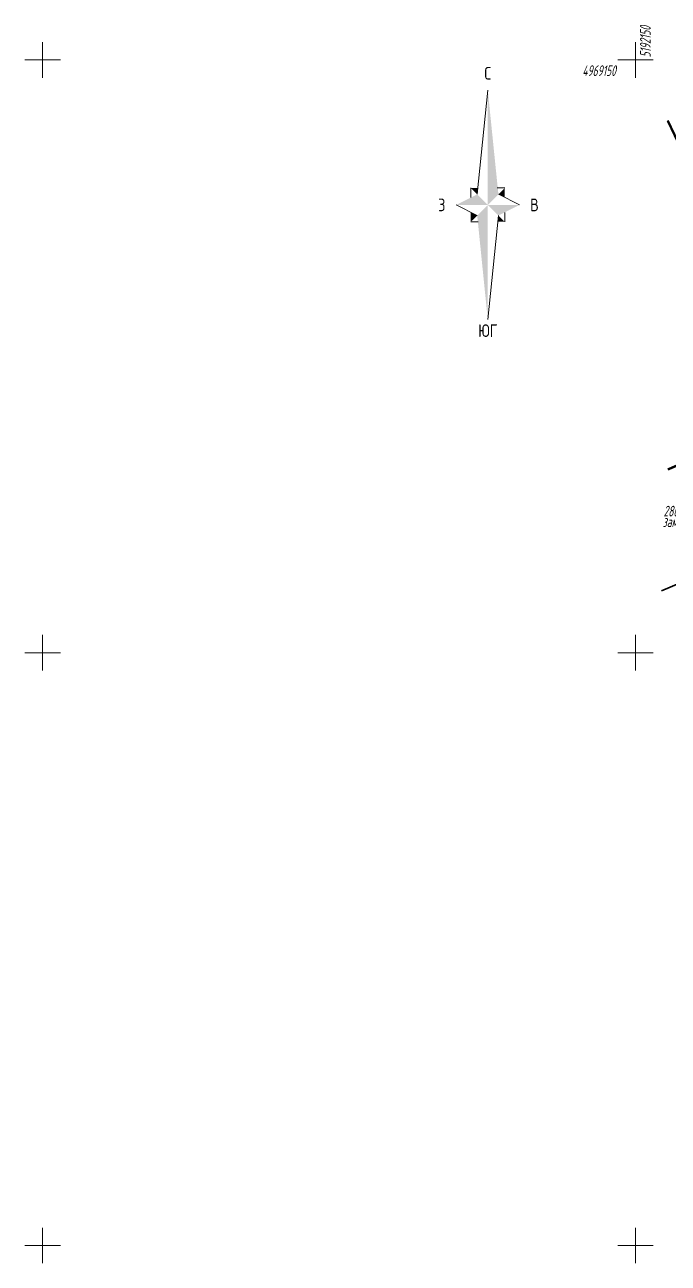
# Model space of a CAD drawing. Header units: metres. Extents: x 0 to 3282, y 0 to 1671.
# Drawn here: x 1687.1 to 1741.3, y 1443.9 to 1548.4 of the extents above; entities that cross this region are included whole.
import ezdxf
from ezdxf.enums import TextEntityAlignment as Align

# ---------------------------------------------------------------- set-up
doc = ezdxf.new("R2010")
doc.units = ezdxf.units.M
doc.linetypes.add('COMMUN', pattern=[6, 5, -1])
for name, color, linetype, lineweight, transparency in [('Commun', 7, 'Continuous', 18, 0.65), ('Grid', 7, 'Continuous', 18, 0.65), ('Sit', 7, 'Continuous', 18, 0.65), ('Text_com', 7, 'Continuous', 18, 0.65), ('Рамка и сетка', 7, 'Continuous', 18, 0.65)]:
    doc.layers.add(name, color=color, linetype=linetype, lineweight=lineweight, transparency=transparency)
doc.styles.get("Standard").update_dxf_attribs({"font": 'GOST_0.TTF', "oblique": 15})
doc.linetypes.add('KABELww_500', pattern='A,0.0001,-0.4,[131,ltypeshp.shx,S=0.4,R=90,X=0.4,Y=-0.4],0.2,[131,ltypeshp.shx,S=0.2,R=90,X=0.4,Y=-0.2],3.6,[131,ltypeshp.shx,S=0.2,R=-90,X=-0.4,Y=0.2],0.2,[131,ltypeshp.shx,S=0.4,R=-90,X=-0.4,Y=0.4],-0.8,4,-0.4', length=9.6001)

# ---------------------------------------------------------------- blocks, each defined once
blk = doc.blocks.new('GRID')
at = {"layer": 'Grid', "color": 104}
blk.add_line((-1.5, 0), (1.5, 0), dxfattribs=at)
for points in [[(0, 0), (0, 1.5)], [(0, 0), (0, -1.5)]]:
    blk.add_lwpolyline(points, dxfattribs=at)
blk = doc.blocks.new('INVZR')
for p, q in [((-1.83, 1.95), (-0.05, 19.52)), ((-2.91, 1.41), (-2.91, 3.02)), ((1.56, 3.02), (2.81, 3.02)), ((-1.83, -1.62), (-5.4, 0.16)), ((1.74, 1.95), (5.31, 0.16)), ((1.74, -1.62), (-0.05, -19.19)), ((2.81, -1.09), (2.81, -2.69)), ((-1.66, -2.69), (-2.91, -2.69))]:
    blk.add_line(p, q)
for points in [[(-0.05, 19.52), (-0.05, 0.16), (1.74, 1.95)], [(-2.91, 3.02), (-1.83, 1.95), (-1.66, 3.02)], [(2.81, 3.02), (1.74, 1.95), (2.81, 1.41)], [(-5.4, 0.16), (-0.05, 0.16), (-1.83, 1.95)], [(-0.05, -19.19), (-0.05, 0.16), (-1.83, -1.62)], [(5.31, 0.16), (-0.05, 0.16), (1.74, -1.62)], [(-2.91, -2.69), (-1.83, -1.62), (-2.91, -1.09)], [(2.81, -2.69), (1.74, -1.62), (1.56, -2.69)]]:
    blk.add_solid(points)
for s, height, p in [('С', 2.14, (-0.05, 21.3)), ('ЮГ', 2.143, (-0.05, -22.12))]:
    blk.add_text(s, height=height).set_placement(p, align=Align.CENTER)
blk.add_text('З', height=2.14).set_placement((-7.19, -0.91), align=Align.RIGHT)
blk.add_text('В', height=2.14).set_placement((7.09, -0.91))

msp = doc.modelspace()

# ---------------------------------------------------------------- linework, layer by layer
at = {"layer": 'Commun', "color": 1, "linetype": 'KABELww_500', "lineweight": 30, "flags": 128}
msp.add_lwpolyline([(1755.373, 1546.7), (1770.236, 1513.137), (1740.749, 1500.648)], dxfattribs=at)
at = {"layer": 'Sit', "color": 4, "linetype": 'COMMUN', "ltscale": 0.7, "const_width": 0.2, "elevation": 285.724, "flags": 128}
msp.add_lwpolyline([(1754.339, 1512.887), (1741.268, 1540.312)], dxfattribs=at)
at = {"layer": 'Sit', "linetype": 'COMMUN', "ltscale": 0.7, "const_width": 0.2, "elevation": 284.965, "flags": 128}
msp.add_lwpolyline([(1779.418, 1527.508), (1741.278, 1510.871)], dxfattribs=at)

# ---------------------------------------------------------------- block references
at = {"layer": 'Grid', "color": 7, "linetype": 'Continuous'}
for p in [(1688.559, 1545.422), (1738.559, 1545.422), (1688.559, 1495.422), (1738.559, 1495.422), (1688.559, 1445.422), (1738.559, 1445.422)]:
    msp.add_blockref('GRID', p, dxfattribs=at)
at = {"layer": 'Рамка и сетка', "color": 7, "linetype": 'Continuous', "xscale": 0.5, "yscale": 0.5}
msp.add_blockref('INVZR', (1726.125, 1533.108), dxfattribs=at)

# ---------------------------------------------------------------- texts
at = {"layer": 'Text_com', "oblique": 13, "width": 0.8}
for s, p in [('286.12', (1740.919, 1506.911, 286.116)), ('замок', (1740.851, 1506.02, 286.116))]:
    msp.add_text(s, height=0.9, dxfattribs=at).set_placement(p)
at = {"layer": 'Рамка и сетка', "oblique": 13, "width": 0.8}
msp.add_text('5192150', height=0.9, rotation=90, dxfattribs=at).set_placement((1739.838, 1545.633))
msp.add_text('4969150', height=0.9, dxfattribs=at).set_placement((1734.074, 1544.061))

doc.saveas('drawing.dxf')
